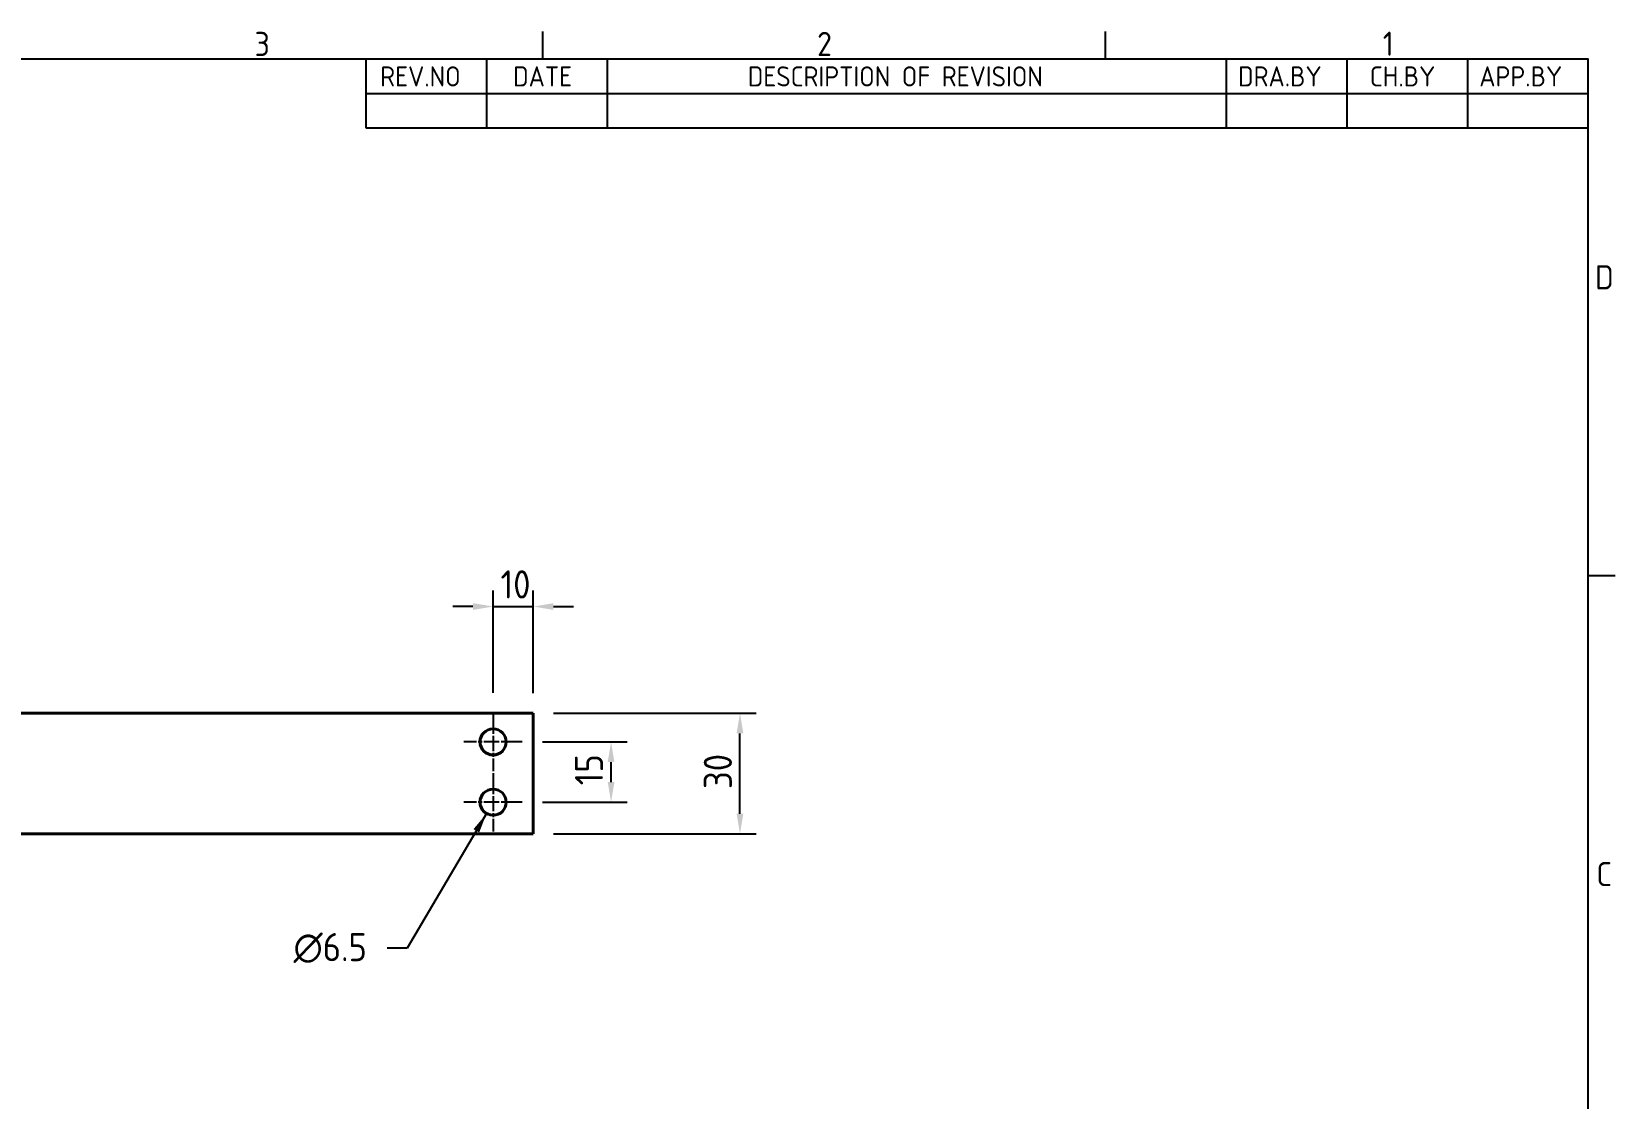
# Model space of a CAD drawing. Header units: millimetres. Extents: x 0 to 840, y 0 to 594.
# Drawn here: x 432.9 to 826.8, y 315.4 to 580.8 of the extents above; entities that cross this region are included whole.
import ezdxf

# ---------------------------------------------------------------- set-up
doc = ezdxf.new("R2010")
doc.units = ezdxf.units.MM
doc.header["$LTSCALE"] = 2
doc.linetypes.add('CHAIN', pattern=[0.35429999999999995, 0.2362, -0.0295, 0.0591, -0.0295])
doc.layers.get('0').update_dxf_attribs({"color": 3, "lineweight": 25})
for name, color, linetype, lineweight in [('가시적인 것(ISO)', 3, 'Continuous', 40), ('경계(ISO)', 7, 'Continuous', 25), ('기호(ISO)', 5, 'Continuous', 25), ('중심 표식(ISO)', 1, 'Continuous', 25), ('치수(ISO)', 2, 'Continuous', 25)]:
    doc.layers.add(name, color=color, linetype=linetype, lineweight=lineweight)
doc.styles.add('ISO Proportiona M2B', font='isocp.shx')
doc.styles.add('문자 텍스트_M2B', font='isocp.shx')
doc.styles.add('치수 텍스트_PSTEK_POSCO', font='isocp.shx')
doc.dimstyles.new('치수_PSTEK_POSCO', dxfattribs={"dimscale": 2, "dimtxt": 3.5, "dimasz": 2.5, "dimexe": 2, "dimexo": 2.5, "dimgap": 1, "dimtad": 1, "dimrnd": 1e-08, "dimdsep": 46, "dimtxsty": '치수 텍스트_PSTEK_POSCO', "dimcen": 0.09, "dimdle": 10, "dimclrd": 7, "dimclre": 7, "dimclrt": 2, "dimadec": 1, "dimazin": 2, "dimtfac": 1, "dimtmove": 0, "dimatfit": 3, "dimfxl": 0, "dimtolj": 1, "dimlwd": -1, "dimlwe": -1, "dimarcsym": 0})
doc.dimstyles.new('치수_PSTEK_POSCO$7', dxfattribs={"dimscale": 2, "dimtxt": 3.5, "dimasz": 2.5, "dimexe": 2, "dimexo": 2.5, "dimgap": 1, "dimtad": 1, "dimrnd": 1e-08, "dimdsep": 46, "dimtxsty": '치수 텍스트_PSTEK_POSCO', "dimcen": 0.09, "dimdle": 10, "dimclrd": 7, "dimclre": 7, "dimclrt": 2, "dimadec": 1, "dimazin": 2, "dimtfac": 1, "dimtmove": 0, "dimatfit": 3, "dimfxl": 0, "dimtolj": 1, "dimlwd": -1, "dimlwe": -1, "dimarcsym": 0})

# ---------------------------------------------------------------- blocks, each defined once
blk = doc.blocks.new('경계 Default Border')
at = {"layer": '경계(ISO)'}
for p, q in [((280, 287.0000076293945), (280, 290.4000091552734)), ((350, 287.0000076293945), (350, 290.4000091552734)), ((410, 222.7499961853027), (413.4000015258789, 222.7499961853027))]:
    blk.add_line(p, q, dxfattribs=at)
at = {"layer": '경계(ISO)', "flags": 128}
blk.add_lwpolyline([(10, 10), (10, 287.0000076293945), (410, 287.0000076293945), (410, 10), (10, 10)], dxfattribs=at)
at = {"layer": '경계(ISO)', "color": 2, "char_height": 3.00000011920929, "attachment_point": 7, "style": '문자 텍스트_M2B'}
for s, insert in [('3', (244.1685395229535, 287.3713945155963)), ('2', (314.127739416884, 287.3713945155963)), ('1', (384.4860661041481, 287.4)), ('D', (410.878270202895, 258.3463944559917)), ('C', (411.0445395201643, 184.0963944559917))]:
    blk.add_mtext(s, dxfattribs=dict(at, insert=insert))
blk = doc.blocks.new('리비전 내역')
at = {"layer": '기호(ISO)'}
for p, q in [((258, 287.0000076293945), (410, 287.0000076293945)), ((258, 287.0000076293945), (258, 282.7200076293945)), ((273, 287.0000076293945), (273, 282.7200076293945)), ((288, 287.0000076293945), (288, 282.7200076293945)), ((365, 287.0000076293945), (365, 282.7200076293945)), ((380, 287.0000076293945), (380, 282.7200076293945)), ((395, 287.0000076293945), (395, 282.7200076293945)), ((410, 287.0000076293945), (410, 282.7200076293945)), ((258, 282.7200076293945), (410, 282.7200076293945)), ((258, 282.7200076293945), (258, 278.4400076293945)), ((273, 282.7200076293945), (273, 278.4400076293945)), ((288, 282.7200076293945), (288, 278.4400076293945)), ((365, 282.7200076293945), (365, 278.4400076293945)), ((380, 282.7200076293945), (380, 278.4400076293945)), ((395, 282.7200076293945), (395, 278.4400076293945)), ((410, 282.7200076293945), (410, 278.4400076293945)), ((258, 278.4400076293945), (410, 278.4400076293945))]:
    blk.add_line(p, q, dxfattribs=at)
at = {"layer": '기호(ISO)', "color": 2, "char_height": 2.5, "attachment_point": 7, "style": 'ISO Proportiona M2B'}
for s, insert in [('REV.NO', (259.7871163682308, 283.5831900503393)), ('DATE', (276.3142317728366, 283.5831900503393)), ('DESCRIPTION OF REVISION', (305.5070204333629, 283.5831900503393)), ('DRA.BY', (366.4757339553204, 283.5831900503393)), ('CH.BY', (382.8642915086117, 283.5831900503393)), ('APP.BY', (396.4777339604404, 283.5831900503393))]:
    blk.add_mtext(s, dxfattribs=dict(at, insert=insert))
blk = doc.blocks.new('*D22')
at = {"layer": 'Defpoints', "color": 0, "transparency": 16777216}
for p in [(554.9107493916371, 404.084256157619), (577.0021858009178, 404.084256157619), (554.9107493916371, 389.084256157619)]:
    blk.add_point(p, dxfattribs=at)
at = {"layer": '치수(ISO)', "color": 7, "transparency": 16777216}
for p, q in [((559.9107493916371, 404.084256157619), (581.0021858009178, 404.084256157619)), ((577.0021858009178, 394.084256157619), (577.0021858009178, 399.084256157619)), ((559.9107493916371, 389.084256157619), (581.0021858009178, 389.084256157619))]:
    blk.add_line(p, q, dxfattribs=at)
for points in [[(576.1688524675844, 399.084256157619), (577.8355191342512, 399.084256157619), (577.0021858009178, 404.084256157619)], [(576.1688524675844, 394.084256157619), (577.8355191342512, 394.084256157619), (577.0021858009178, 389.084256157619)]]:
    blk.add_solid(points, dxfattribs=at)
at = {"layer": '치수(ISO)', "color": 2, "transparency": 16777216, "insert": (571.5021858009177, 393.2892814107884), "char_height": 7, "attachment_point": 4, "rotation": 90, "style": '치수 텍스트_PSTEK_POSCO'}
blk.add_mtext('\\A1;15', dxfattribs=at)
blk = doc.blocks.new('*D23')
at = {"layer": 'Defpoints', "color": 0, "transparency": 16777216}
for p in [(557.6607493916371, 411.2105752641432), (609.0668876045651, 411.2105752641432), (557.6607493916371, 381.2105752641432)]:
    blk.add_point(p, dxfattribs=at)
at = {"layer": '치수(ISO)', "color": 7, "transparency": 16777216}
for p, q in [((562.6607493916371, 411.2105752641432), (613.0668876045651, 411.2105752641432)), ((609.0668876045651, 386.2105752641432), (609.0668876045651, 406.2105752641432)), ((562.6607493916371, 381.2105752641432), (613.0668876045651, 381.2105752641432))]:
    blk.add_line(p, q, dxfattribs=at)
for points in [[(608.2335542712317, 406.2105752641432), (609.9002209378984, 406.2105752641432), (609.0668876045651, 411.2105752641432)], [(608.2335542712317, 386.2105752641432), (609.9002209378984, 386.2105752641432), (609.0668876045651, 381.2105752641432)]]:
    blk.add_solid(points, dxfattribs=at)
at = {"layer": '치수(ISO)', "color": 2, "transparency": 16777216, "insert": (603.566887604565, 392.3578193586314), "char_height": 7, "attachment_point": 4, "rotation": 90, "style": '치수 텍스트_PSTEK_POSCO'}
blk.add_mtext('\\A1;30', dxfattribs=at)
blk = doc.blocks.new('*D24')
at = {"layer": 'Defpoints', "color": 0, "transparency": 16777216}
for p in [(557.6607493916371, 437.7667061061319), (547.6607493916371, 411.334256157619), (557.6607493916371, 411.2105752641432)]:
    blk.add_point(p, dxfattribs=at)
at = {"layer": '치수(ISO)', "color": 7, "transparency": 16777216}
for p, q in [((547.6607493916371, 416.334256157619), (547.6607493916371, 441.7667061061319)), ((557.6607493916371, 416.2105752641432), (557.6607493916371, 441.7667061061319)), ((542.6607493916371, 437.7667061061319), (537.6607493916371, 437.7667061061319)), ((547.6607493916371, 437.7667061061319), (557.6607493916371, 437.7667061061319)), ((562.6607493916371, 437.7667061061319), (567.6607493916371, 437.7667061061319))]:
    blk.add_line(p, q, dxfattribs=at)
for points in [[(542.6607493916371, 438.6000394394653), (542.6607493916371, 436.9333727727986), (547.6607493916371, 437.7667061061319)], [(562.6607493916371, 438.6000394394653), (562.6607493916371, 436.9333727727986), (557.6607493916371, 437.7667061061319)]]:
    blk.add_solid(points, dxfattribs=at)
at = {"layer": '치수(ISO)', "color": 2, "transparency": 16777216, "insert": (549.5079934861253, 443.2667061061319), "char_height": 7, "attachment_point": 4, "style": '치수 텍스트_PSTEK_POSCO'}
blk.add_mtext('\\A1;10', dxfattribs=at)

msp = doc.modelspace()

# ---------------------------------------------------------------- linework, layer by layer
at = {"layer": '가시적인 것(ISO)'}
for p, q in [((557.6607493916372, 411.2105752641432), (218.7325461613617, 411.2105752641432)), ((557.6607493916372, 381.2105752641431), (557.6607493916372, 411.2105752641432)), ((218.7325461613616, 381.2105752641432), (557.6607493916371, 381.2105752641431))]:
    msp.add_line(p, q, dxfattribs=at)
for centre in [(547.6607493916372, 404.084256157619), (547.6607493916372, 389.084256157619)]:
    msp.add_circle(centre, 3.25, dxfattribs=at)
at = {"layer": '중심 표식(ISO)', "linetype": 'CHAIN', "ltscale": 8.056153297424316}
for p, q in [((547.6607493916371, 411.334256157619), (547.6607493916371, 396.834256157619)), ((554.9107493916371, 404.084256157619), (540.4107493916371, 404.084256157619)), ((547.6607493916371, 396.334256157619), (547.6607493916371, 381.834256157619)), ((554.9107493916371, 389.084256157619), (540.4107493916371, 389.084256157619))]:
    msp.add_line(p, q, dxfattribs=at)

# ---------------------------------------------------------------- block references
at = {"xscale": 2, "yscale": 2, "zscale": 2}
msp.add_blockref('경계 Default Border', (0, 0), dxfattribs=at)
at = {"layer": '기호(ISO)', "xscale": 2, "yscale": 2, "zscale": 2}
msp.add_blockref('리비전 내역', (0, 0), dxfattribs=at)

# ---------------------------------------------------------------- texts
at = {"layer": '기호(ISO)', "color": 2, "insert": (498.0280675160348, 352.7963541039811), "char_height": 6.99999988079071, "width": 21.27935745716094, "attachment_point": 4, "line_spacing_factor": 0.612500011920929, "style": '치수 텍스트_PSTEK_POSCO'}
msp.add_mtext('{\\fAIGDT|b0|i0;\\H7.0000;n\\fisocp|b0|i0;\\H7.0000;6.5}', dxfattribs=at)

# ---------------------------------------------------------------- dimensions: what is measured, and where the dimension line sits
at = {"layer": '치수(ISO)', "color": 7}
for base, p1, p2, angle, override, picture, middle in [((557.6607493916371, 437.7667061061319), (547.6607493916371, 411.334256157619), (557.6607493916371, 411.2105752641432), 180, {"dimdec": 2, "dimtp": 0, "dimtm": -0, "dimtdec": 2, "dimtofl": 1, "dimatfit": 1}, '*D24', (552.6607493916371, 437.7667061061319)), ((609.0668876045651, 411.2105752641432), (557.6607493916371, 381.2105752641432), (557.6607493916371, 411.2105752641432), 90, {"dimdec": 2, "dimtp": 0, "dimtm": -0, "dimtdec": 2, "dimtofl": 0, "dimatfit": 1}, '*D23', (609.066887604565, 396.2105752641432)), ((577.0021858009178, 404.084256157619), (554.9107493916371, 389.084256157619), (554.9107493916371, 404.084256157619), 90, {"dimdec": 2, "dimtp": 0, "dimtm": -0, "dimtdec": 2, "dimtofl": 0, "dimatfit": 1}, '*D22', (577.0021858009177, 396.584256157619))]:
    dim = msp.add_linear_dim(base=base, p1=p1, p2=p2, angle=angle, dimstyle='치수_PSTEK_POSCO', override=override, dxfattribs=at)
    dim.commit()
    dim.dimension.update_dxf_attribs({"geometry": picture, "text_midpoint": middle, "dimtype": 160})

# ---------------------------------------------------------------- leaders
at = {"layer": '기호(ISO)', "color": 7, "annotation_type": 0, "has_hookline": 1, "hookline_direction": 1, "text_width": 19.69373335270211}
msp.add_leader([(546.0357493916365, 386.2696735953199), (526.3074249731957, 352.7963541039811), (521.3074249731957, 352.7963541039811)], dimstyle='치수_PSTEK_POSCO$7', override={"dimtad": 0}, dxfattribs=at)

doc.saveas('drawing.dxf')
